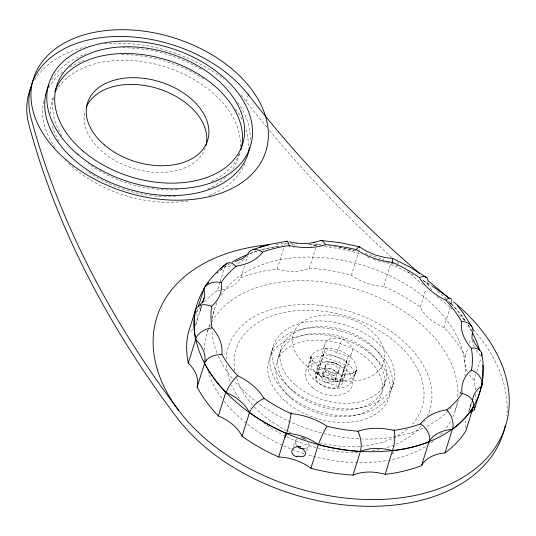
<?xml version="1.0" encoding="UTF-8"?>
<svg xmlns="http://www.w3.org/2000/svg" width="536" height="536" viewBox="0 0 536 536"><rect width="100%" height="100%" fill="white"/><g stroke="black" fill="none" stroke-linecap="round" stroke-linejoin="round"><path stroke-width="0.4" stroke-dasharray="2.68 2.01" d="M200.437 309.882L201.677 305.895M199.613 312.542L201.523 306.384M344.695 375.971A14.184 9.414 17.3 0 0 326.913 361.793A14.184 9.414 17.3 0 0 321.915 377.317A14.184 9.414 17.3 0 0 344.695 375.971L351.904 352.755M266.854 127.233A1217.611 808.402 17.3 0 1 246.245 101.471L247.954 95.991M195.318 325.714A39.852 26.458 17.3 0 0 196.518 312.522L197.992 307.798M195.928 324.354L201.817 305.453M204.544 301.875A148.244 98.423 17.3 0 1 217.375 290.452L219.673 283.068M220.135 281.594L224.731 266.828A39.852 26.458 17.3 0 0 233.1 265.266M207.265 332.4L208.739 327.677M208.986 326.886L210.454 322.163M211.68 318.223L214.628 308.776M217.375 290.452A39.852 26.458 17.3 0 0 240.818 277.809L244.496 265.997M245.877 261.568L247.719 255.659M240.818 277.809A148.244 98.423 17.3 0 1 277.172 269.032L283.611 248.356M270.687 354.497L272.791 347.75M278.492 356.721L280.596 349.968M277.172 269.032A39.852 26.458 17.3 0 0 309.332 268.255L315.764 247.578M316.227 246.104L317.553 242.574M308.883 363.89L311.094 355.435L310.82 358.591L310.806 356.949L311.014 358.618L310.78 356.996L311.228 358.731L310.773 357.19L313.017 361.298L312.247 360.185L316.749 364.895L323.965 369.552L323.556 369.364L332.387 372.781L341.043 374.302L349.438 374.001L348.367 374.168L353.137 373.016L351.884 373.492L356.098 371.415L354.859 372.426L356.226 371.26L356.896 369.807L354.926 374.068L355.85 371.951L353.465 379.495A23.638 15.691 17.3 0 1 314.974 380.433A23.638 15.691 17.3 0 1 325.091 355.154A23.638 15.691 17.3 0 1 353.465 379.495M315.416 374.563L317.513 367.81M317.801 367.013L325.158 343.388M346.926 360.48L345.244 364.681L322.699 356.788L324.38 352.588L346.926 360.48L338.437 386.53L315.898 378.637L325.218 348.454A14.184 9.414 17.3 0 1 332.595 338.357A14.184 9.414 17.3 0 1 349.827 344.387A14.184 9.414 17.3 0 1 348.306 356.534L340.95 380.158L317.861 372.078M315.898 378.637L324.38 352.588M309.332 268.255A148.244 98.423 17.3 0 1 351.442 275.122L358.336 252.979M338.437 386.53L345.244 364.681M342.732 382.329L344.836 375.575M467.405 371.548A39.852 26.458 17.3 0 1 465.241 356.366A148.244 98.423 17.3 0 0 443.982 327.429A39.852 26.458 17.3 0 1 420.278 307.095A148.244 98.423 17.3 0 0 383.696 286.418L390.59 264.268M383.856 386.67L385.96 379.923M391.662 388.888L393.766 382.141M420.278 307.095L425.798 289.373M427.172 284.944L427.634 283.47A14.445 7.048 -45.1 0 0 427.909 282.09M452.19 309.151A182.642 121.263 17.3 0 0 449.724 307.128L449.858 306.706M450.649 304.173L451.701 300.797M443.982 327.429L449.965 308.234M465.241 356.366L468.002 347.509M469.382 343.08L470.762 338.651M455.084 410.991L458.515 399.963M460.478 393.665L460.967 392.091M475.466 389.947A148.244 98.423 17.3 0 0 474.045 380.299L475.888 374.396M476.805 371.441L480.946 358.155M468.792 411.407L471.566 402.502M469.268 409.886L471.7 402.107M470.099 407.226L471.74 401.967M284.603 245.18L285.119 243.9M322.123 374.53L323.463 371.173M293.38 446.347L295.705 440.532M325.144 366.972L326.009 364.822M336.762 352.494L342.035 339.315M306.652 451.312L308.723 446.146M321.868 377.022A23.638 15.691 17.3 0 1 318.136 350.283A23.638 15.691 17.3 0 1 354.665 362.53A23.638 15.691 17.3 0 1 334.317 381.197L336.501 376.748A7.089 5.293 21.8 0 0 328.601 368.386A7.089 5.293 21.8 0 0 324.843 376.754A7.089 5.293 21.8 0 0 336.501 376.748M338.183 372.547A7.089 5.293 21.8 0 0 330.283 364.178A7.089 5.293 21.8 0 0 326.525 372.547A7.089 5.293 21.8 0 0 338.183 372.547L339.047 370.389A7.089 5.293 21.8 0 0 331.148 362.028A7.089 5.293 21.8 0 0 327.389 370.396A7.089 5.293 21.8 0 0 339.047 370.389M335.241 379.897C336.709 376.212 331.107 374.604 329.084 373.873M303.322 438.247L303.745 438.388M326.853 382.825L326.484 382.691M325.218 348.454L348.306 356.534M317.58 374.43L340.119 382.322M217.033 273.306A148.063 98.302 17.3 0 1 218.735 271.786M220.484 270.298A148.063 98.302 17.3 0 1 230.045 263.417M250.145 253.568A148.063 98.302 17.3 0 1 256.958 251.237M261.662 249.87A148.063 98.302 17.3 0 1 278.62 246.305M292.194 244.818A148.063 98.302 17.3 0 1 297.098 244.543M309.915 244.443A148.063 98.302 17.3 0 1 320.87 245.026M329.546 245.917A148.063 98.302 17.3 0 1 331.134 246.118M334.303 246.56A148.063 98.302 17.3 0 1 354.095 250.406M365.07 253.374A148.063 98.302 17.3 0 1 384.245 260.047M391.689 263.183A148.063 98.302 17.3 0 1 398.978 266.58M423.018 280.402A148.063 98.302 17.3 0 1 431.152 286.177M437.57 291.236A148.063 98.302 17.3 0 1 445.965 298.646M448.23 300.83A148.063 98.302 17.3 0 1 465.449 321.205M468.029 325.124A148.063 98.302 17.3 0 1 471.533 331.067M276.02 244.222A182.642 121.263 17.3 0 1 292.361 243.826M295.678 243.887A182.642 121.263 17.3 0 1 297.339 243.934M308.535 244.55A182.642 121.263 17.3 0 1 317.225 245.374M324.367 246.272A182.642 121.263 17.3 0 1 361.565 254.218M386.222 262.606A182.642 121.263 17.3 0 1 413.31 275.062M423.011 280.475A182.642 121.263 17.3 0 1 431.574 285.742M474.045 380.299A39.852 26.458 17.3 0 1 469.241 374.61M196.518 312.522A148.244 98.423 17.3 0 1 200.578 306.632M475.693 394.329A148.244 98.423 17.3 0 1 475.553 400.432M451.339 303.805A39.852 26.458 17.3 0 1 449.148 302.847M431.869 290.016A39.852 26.458 17.3 0 1 427.634 283.47A148.244 98.423 17.3 0 0 422.321 279.812M216.604 273.501A148.244 98.423 17.3 0 1 217.777 272.429M220.216 270.325A148.244 98.423 17.3 0 1 222.112 268.797M320.796 244.919A148.244 98.423 17.3 0 0 316.696 244.63A39.838 26.452 17.3 0 1 311.249 246.46M339.308 247.25A148.244 98.423 17.3 0 1 355.703 250.701M451.325 303.791A148.244 98.423 17.3 0 1 465.369 320.856M468.062 324.916A148.244 98.423 17.3 0 1 471.827 331.302M451.399 301.379A14.445 4.328 -56.5 0 1 450.655 304.327M383.696 286.418A39.852 26.458 17.3 0 1 351.442 275.122M294.458 247.398A39.838 26.452 17.3 0 1 293.386 247.27M290.11 246.741A39.838 26.452 17.3 0 1 289.005 246.52M249.649 253.615A148.264 98.436 17.3 0 1 282.901 245.602M192.793 329.499A39.852 26.458 17.3 0 1 189.375 332.709M465.268 427.855A39.852 26.458 17.3 0 1 466.421 419.038M389.505 262.714A39.852 26.458 17.3 0 1 387.95 262.593M384.828 262.218A39.852 26.458 17.3 0 1 373.217 259.257M369.512 257.762A39.852 26.458 17.3 0 1 367.354 256.751M480.678 355.944A39.838 26.452 17.3 0 1 475.941 349.961M474.3 346.986A39.838 26.452 17.3 0 1 472.129 339.603M244.041 259.37A39.852 26.458 17.3 0 1 236.235 264.161M285.581 241.113A12.79 2.365 -81.1 0 1 285.755 241.12M285.226 243.592A11.578 0.409 -68.7 0 1 285.313 243.398M392.292 258.345A14.445 1.193 -76.9 0 1 392.379 258.359M359.214 249.186A14.445 1.95 -67.4 0 1 358.772 251.083M457.262 401.698A129.993 86.303 17.3 0 1 452.86 416.76M450.387 421.651A129.993 86.303 17.3 0 1 444.927 429.725M442.381 432.726A129.993 86.303 17.3 0 1 439.031 436.197M433.336 441.141A129.993 86.303 17.3 0 1 429.45 444.002M425.323 446.682A129.993 86.303 17.3 0 1 306.994 454.548M303.798 453.557A129.993 86.303 17.3 0 1 224.209 401.303M221.77 398.101A129.993 86.303 17.3 0 1 208.008 371.984M204.437 350.202A129.993 86.303 17.3 0 1 208.296 329.499M209.489 326.632A129.993 86.303 17.3 0 1 210.487 324.508M211.961 321.741A129.993 86.303 17.3 0 1 355.944 289.018A129.993 86.303 17.3 0 1 457.771 397.015M460.833 391.709A129.993 86.303 17.3 0 1 459.218 395.253M451.292 407.313A129.993 86.303 17.3 0 1 425.752 426.864M422.877 428.231A129.993 86.303 17.3 0 1 362.162 438.984M358.818 438.837A129.993 86.303 17.3 0 1 324.561 433.718M321.439 432.927A129.993 86.303 17.3 0 1 234.152 380.841M232.068 378.315A129.993 86.303 17.3 0 1 218.34 356.072M217.047 352.99A129.993 86.303 17.3 0 1 211.861 329.694M212.33 318.866A129.993 86.303 17.3 0 1 217.502 301.587M221 295.323A129.993 86.303 17.3 0 1 367.227 266.64A129.993 86.303 17.3 0 1 464.926 375.662M326.223 383.247A7.069 6.425 21.6 0 1 321.687 377.016M323.536 377.317A6.921 3.752 60.3 0 1 324.374 372.152A6.921 3.752 60.3 0 1 329.158 373.605M296.24 444.853A7.089 5.266 26.6 0 1 297.091 438.763M300.716 437.718A7.089 5.266 26.6 0 1 303.336 438.18M308.629 442.77A7.089 5.012 21.3 0 1 305.42 448.552M303.684 438.595A7.089 5.012 21.3 0 1 306.793 440.378M333.821 380.848A7.102 5.313 0.2 0 1 327.02 382.389M51.623 79.723A105.525 70.062 17.3 0 1 85.961 53.855M122.664 47.818A105.525 70.062 17.3 0 1 202.173 69.921M237.803 102.269A105.525 70.062 17.3 0 1 250.305 142.603M239.431 153.859A97.411 64.675 17.3 0 1 211.285 181.53M177.684 189.644A97.411 64.675 17.3 0 1 87.938 163.373M61.895 136.03A97.411 64.675 17.3 0 1 53.56 96.547M449.724 307.128A1217.611 808.402 17.3 0 1 435.795 295.684M423.299 285.172A1217.611 808.402 17.3 0 1 407.313 271.357M398.824 263.839A1217.611 808.402 17.3 0 1 395.816 261.146M391.622 257.36A1217.611 808.402 17.3 0 1 269.501 130.436M458.756 314.88A182.642 121.263 17.3 0 1 465.027 320.83M473.543 329.868A182.642 121.263 17.3 0 1 506.788 415.949M34.793 79.965A121.759 80.842 17.3 0 1 85.995 46.759M104.393 43.798A121.759 80.842 17.3 0 1 223.82 79.254M240.832 95.006A121.759 80.842 17.3 0 1 246.245 101.471M205.315 147.809A62.913 41.768 17.3 0 1 133.678 168.525A62.913 41.768 17.3 0 1 84.969 111.26M244.986 163.292A105.525 70.062 17.3 0 1 208.591 195.74M187.942 201A105.525 70.062 17.3 0 1 67.998 162.81M55.215 147.889A105.525 70.062 17.3 0 1 43.63 101.197M48.682 87.897A105.525 70.062 17.3 0 1 62.524 72.079M69.673 67.194A105.525 70.062 17.3 0 1 83.857 60.608M121.344 54.565A105.525 70.062 17.3 0 1 204.29 79.321M235.706 109.016A105.525 70.062 17.3 0 1 242.406 120.58M245.843 129.471A105.525 70.062 17.3 0 1 248.208 149.35M226.239 359.06A105.525 70.062 17.3 0 1 345.499 310.25A105.525 70.062 17.3 0 1 427.661 415.46M425.015 420.418A105.525 70.062 17.3 0 1 422.69 423.882M420.747 426.375A105.525 70.062 17.3 0 1 384.781 448.163M379.468 449.51A105.525 70.062 17.3 0 1 372.359 450.863M357.86 452.243A105.525 70.062 17.3 0 1 264.114 423.319M239.297 398.55A105.525 70.062 17.3 0 1 231.498 384.942M229.964 381.183A105.525 70.062 17.3 0 1 226.246 363.669M234.795 370.684A97.411 64.675 17.3 0 1 348.052 316.622A97.411 64.675 17.3 0 1 411.347 425.323M407.427 429.014A97.411 64.675 17.3 0 1 320.521 443.078M304.997 438.589A97.411 64.675 17.3 0 1 302.009 437.503M290.874 432.793A97.411 64.675 17.3 0 1 254.084 406.623M252.476 404.868A97.411 64.675 17.3 0 1 236.41 377.505M239.458 153.611A97.411 64.675 17.3 0 1 231.411 171.018M225.529 177.496A97.411 64.675 17.3 0 1 207.72 188.94M175.58 196.39A97.411 64.675 17.3 0 1 86.51 170.616M58.967 141.397A97.411 64.675 17.3 0 1 51.784 123.716M50.511 114.088A97.411 64.675 17.3 0 1 53.593 96.292M56.126 91.02A97.411 64.675 17.3 0 1 164.123 66.531A97.411 64.675 17.3 0 1 240.316 147.567M356.206 371.22L355.113 372.46L356.226 371.26M306.123 365.545A47.269 31.383 17.3 0 0 383.113 363.676A47.269 31.383 17.3 0 0 326.357 314.994A47.269 31.383 17.3 0 0 306.123 365.545M288.046 394.952A62.913 41.768 17.3 0 0 390.503 392.466A62.913 41.768 17.3 0 0 314.974 327.67A62.913 41.768 17.3 0 0 288.046 394.952M290.15 388.198A62.913 41.768 17.3 0 0 392.607 385.712A62.913 41.768 17.3 0 0 317.078 320.923A62.913 41.768 17.3 0 0 290.15 388.198M293.607 391.95A54.793 36.381 17.3 0 0 382.851 389.786A54.793 36.381 17.3 0 0 317.064 333.352A54.793 36.381 17.3 0 0 293.607 391.95M295.711 385.196A54.793 36.381 17.3 0 0 384.955 383.032A54.793 36.381 17.3 0 0 319.168 326.598A54.793 36.381 17.3 0 0 295.711 385.196M319.335 383.696A14.204 9.434 17.3 0 0 342.471 383.133A14.204 9.434 17.3 0 0 325.412 368.5A14.204 9.434 17.3 0 0 319.335 383.696M285.943 401.698A62.913 41.768 17.3 0 0 388.406 399.213A62.913 41.768 17.3 0 0 312.87 334.417A62.913 41.768 17.3 0 0 285.943 401.698M312.374 387.448A24.355 16.167 17.3 0 0 352.038 386.483A24.355 16.167 17.3 0 0 322.799 361.405A24.355 16.167 17.3 0 0 312.374 387.448M291.51 398.697A54.793 36.381 17.3 0 0 380.748 396.533A54.793 36.381 17.3 0 0 314.96 340.099A54.793 36.381 17.3 0 0 291.51 398.697"/><path stroke-width="0.8" d="M393.451 446.709L393.323 447.346M481.603 355.944C483.144 350.222 476.136 347.1 471.378 348.259A53.627 35.604 17.3 0 1 461.543 321.6A134.074 89.016 17.3 0 0 445.898 300.24A54.029 35.872 17.3 0 1 419.433 277.541A134.074 89.016 17.3 0 0 392.486 262.305A54.029 35.872 17.3 0 1 356.48 249.709M392.968 448.974L385.176 474.353A39.852 26.458 17.3 0 0 353.016 475.137A148.244 98.423 17.3 0 1 310.907 468.263A39.852 26.458 17.3 0 0 278.653 456.974A148.244 98.423 17.3 0 1 242.071 436.297A39.852 26.458 17.3 0 0 218.366 415.963A148.244 98.423 17.3 0 1 197.107 387.019A39.852 26.458 17.3 0 0 188.304 363.086A148.244 98.423 17.3 0 1 188.069 333.64L195.426 310.016A148.244 98.423 17.3 0 0 195.66 339.462L188.304 363.086M472.149 334.223L472.953 331.141A11.578 8.047 18.9 0 0 472.973 330.9A12.79 9.172 -2.3 0 0 473.04 329.787M202.662 302.706L204.149 297.922M248.215 95.147L248.349 94.725A121.759 80.842 17.3 0 0 104.038 37.292A121.759 80.842 17.3 0 0 31.075 118.235A1217.611 808.402 17.3 0 0 178.568 410.301M198.36 306.612L203.881 288.897A39.852 26.458 17.3 0 1 202.863 301.708M197.107 387.019L205.134 361.733A11.578 9.213 19.2 0 1 205.268 361.498M218.366 415.963L225.723 392.339A148.264 98.436 17.3 0 1 204.43 363.408A39.838 26.452 17.3 0 0 195.66 339.462M242.071 436.297L249.428 412.673A39.852 26.458 17.3 0 0 225.723 392.339M278.653 456.974L286.016 433.349A148.244 98.423 17.3 0 1 249.428 412.673M310.907 468.263L318.27 444.639A148.244 98.423 17.3 0 0 360.373 451.513A39.838 26.452 17.3 0 1 392.533 450.736A148.264 98.436 17.3 0 0 428.887 441.959A39.852 26.458 17.3 0 1 452.33 429.316A148.244 98.423 17.3 0 0 473.188 407.246L465.831 430.87A148.244 98.423 17.3 0 1 444.974 452.94A39.852 26.458 17.3 0 0 421.531 465.583A148.244 98.423 17.3 0 1 385.176 474.353M353.016 475.137L360.38 451.513C362.195 444.8 360.815 437.456 357.934 431.245A134.074 89.016 17.3 0 1 326.9 426.187A54.029 35.872 17.3 0 0 290.887 413.578A134.074 89.016 17.3 0 1 263.926 398.349M421.531 465.583L428.887 441.959M444.974 452.94L452.33 429.316M470.601 412.747A39.852 26.458 17.3 0 1 474.28 409.752L481.636 386.128A39.852 26.458 17.3 0 0 472.504 402.054M204.745 287.021C210.655 277.769 218.32 269.702 227.164 263.216M202.755 301.621L199.982 304.823M205.971 360.453L206.347 360.004M318.411 241.448C321.004 238.795 324.407 242.098 325.439 244.644A134.074 89.016 17.3 0 1 356.46 249.696M246.446 255.746L242.453 258.633L235.384 261.447M220.497 268.549L226.514 263.739M252.838 249.528L269.856 244.362L287.323 241.24M317.674 241.394L313.406 242.634L314.793 242.259C306.458 244.108 297.748 243.766 289.467 241.796M269.856 244.362L259.665 247.17M320.675 240.436L339.985 242.661L359.321 246.741L366.316 251.069L375.173 254.935L384.567 257.461L392.868 258.486L410.328 267.283L426.428 277.447M300.006 446.528L300.435 446.669M300.569 448.498L300.173 448.351A7.089 5.266 26.6 0 1 296.736 445.597M297.279 456.793L296.884 456.639M479.653 350.035L474.601 343.013L473.02 339.368M457.51 305.822L463.084 312.89L471.982 326.967M481.636 353.023L482.815 360.373L483.405 369.773M472.926 329.787L472.853 329.285A14.171 10.097 -20.6 0 0 472.752 328.916M482.856 370.001A148.063 98.302 17.3 0 1 313.125 443.058A148.063 98.302 17.3 0 1 204.223 288.656M207.365 284.033A148.063 98.302 17.3 0 1 208.343 282.747M232.108 262.151A148.063 98.302 17.3 0 1 248.671 254.131M472.25 332.394A148.063 98.302 17.3 0 1 479.566 350.095M453.684 301.895A182.642 121.263 17.3 0 1 440.445 488.149A182.642 121.263 17.3 0 1 175.701 406.355A182.642 121.263 17.3 0 1 268.817 244.778M432.271 286.197A182.642 121.263 17.3 0 1 448.324 297.594M205.656 286.157A148.244 98.423 17.3 0 1 208.075 282.827M482.722 365.177A148.244 98.423 17.3 0 1 481.636 386.128M247.846 253.937A14.445 9.896 50.7 0 1 262.687 252.242M474.903 406.328A148.244 98.423 17.3 0 1 474.28 409.752M195.318 339.496A14.452 9.092 -26.8 0 1 211.894 327.925M226.427 391.836A14.445 4.328 -56.5 0 1 237.341 376.098M420.593 423.902A14.445 9.896 50.7 0 1 429.256 442.2M471.559 369.967A54.029 35.872 17.3 0 0 462.119 393.545A14.445 10.74 7.8 0 1 473.308 407.273M203.827 288.884A14.445 10.72 6.5 0 1 221.16 282.606M291.189 412.539A14.445 1.193 -76.9 0 1 288.663 425.865A14.445 1.193 -76.9 0 1 285.185 437.53M286.016 433.349A39.852 26.458 17.3 0 1 318.27 444.639M195.251 309.929A14.452 10.07 30.2 0 1 211.626 306.471M472.055 338.839A39.838 26.452 17.3 0 1 472.605 332.749M249.461 412.66A14.445 6.626 -43.3 0 1 263.859 398.57M318.612 444.096A14.445 1.534 -65.6 0 1 326.726 426.69M446.743 409.859A14.445 8.569 69.1 0 1 452.525 429.503M471.533 370.048A14.445 10.867 31.4 0 1 481.831 386.208M461.643 321.372A14.713 10.847 -14.1 0 1 472.839 328.896M462.119 393.545A134.074 89.016 17.3 0 1 446.763 409.799A54.029 35.872 17.3 0 0 420.586 423.909A134.074 89.016 17.3 0 1 393.739 430.381M237.461 375.642A134.074 89.016 17.3 0 1 221.777 354.276M289.614 245.495A134.074 89.016 17.3 0 0 262.781 251.967A54.029 35.872 17.3 0 1 236.611 266.091A134.074 89.016 17.3 0 0 221.234 282.345A54.029 35.872 17.3 0 1 211.814 305.922A134.074 89.016 17.3 0 0 211.975 327.623A53.627 35.604 17.3 0 1 221.83 354.296M471.385 348.246A134.074 89.016 17.3 0 1 471.559 369.961M445.959 300.039A14.445 4.328 -56.5 0 1 451.473 300.307M419.42 277.581A14.445 7.048 -45.1 0 1 427.989 281.011M392.54 259.009A14.445 1.193 -76.9 0 1 392.071 263.524M286.124 241.615A14.713 3.303 -89.2 0 1 289.353 246.466M325.446 244.657A53.627 35.604 17.3 0 1 289.621 245.535M225.073 265.293A14.452 7.779 65.8 0 1 236.389 266.774M221.67 354.651A14.713 9.708 -10.7 0 0 206.749 359.71A14.171 8.985 -16.5 0 0 206.501 360.045M205.683 361.653A12.79 9.427 -2.9 0 1 206.467 360.695M237.475 375.649A54.029 35.872 17.3 0 1 263.94 398.349M393.967 429.745A14.713 4.449 -84.2 0 1 393.739 446.508M357.927 431.239A53.627 35.604 17.3 0 1 393.752 430.361M393.719 446.428A14.171 5.119 -87.7 0 1 393.618 446.937M393.203 452.699A12.79 2.104 -82.4 0 1 392.714 453.784M393.022 448.826A11.578 0.757 -75.2 0 1 393.082 448.552M356.527 249.521A14.445 1.95 -67.4 0 1 359.401 247.759M296.783 456.826A7.062 5.239 6 0 1 291.892 450.367A7.062 5.239 6 0 1 299.952 446.756M300.086 447.801A7.069 4.308 21.8 0 1 305.446 454.361A7.069 4.308 21.8 0 1 297.514 456.042M304.495 448.692A7.089 5.012 21.3 0 1 300.696 448.176M249.709 147.353A105.525 70.062 17.3 0 1 126.63 188.565A105.525 70.062 17.3 0 1 48.977 84.688M54.833 91.884A97.411 64.675 17.3 0 1 166.884 59.985A97.411 64.675 17.3 0 1 240.785 149.933M449.282 298.304A1217.611 808.402 17.3 0 1 428.512 281.065M419.835 273.661A1217.611 808.402 17.3 0 1 248.349 94.725M31.39 86.45A121.759 80.842 17.3 0 0 28.978 124.982A1217.611 808.402 17.3 0 0 176.471 417.048A182.642 121.263 17.3 0 0 364.406 506.245A182.642 121.263 17.3 0 0 505.354 425.477M86.129 107.682A62.913 41.768 17.3 0 1 158.321 88.715A62.913 41.768 17.3 0 1 205.951 145.645M45.111 95.83A105.525 70.062 17.3 0 1 45.647 94.349M66.189 159.963A121.759 80.842 17.3 0 0 264.503 155.152A121.759 80.842 17.3 0 0 118.309 29.741A121.759 80.842 17.3 0 0 66.189 159.963M77.318 153.959A105.525 70.062 17.3 0 0 249.186 149.792A105.525 70.062 17.3 0 0 122.489 41.105A105.525 70.062 17.3 0 0 77.318 153.959M82.886 150.964A97.411 64.675 17.3 0 0 241.535 147.112A97.411 64.675 17.3 0 0 124.58 46.786A97.411 64.675 17.3 0 0 82.886 150.964M104.433 144.961A62.913 41.768 17.3 0 0 206.896 142.469A62.913 41.768 17.3 0 0 131.36 77.68A62.913 41.768 17.3 0 0 104.433 144.961"/></g></svg>
